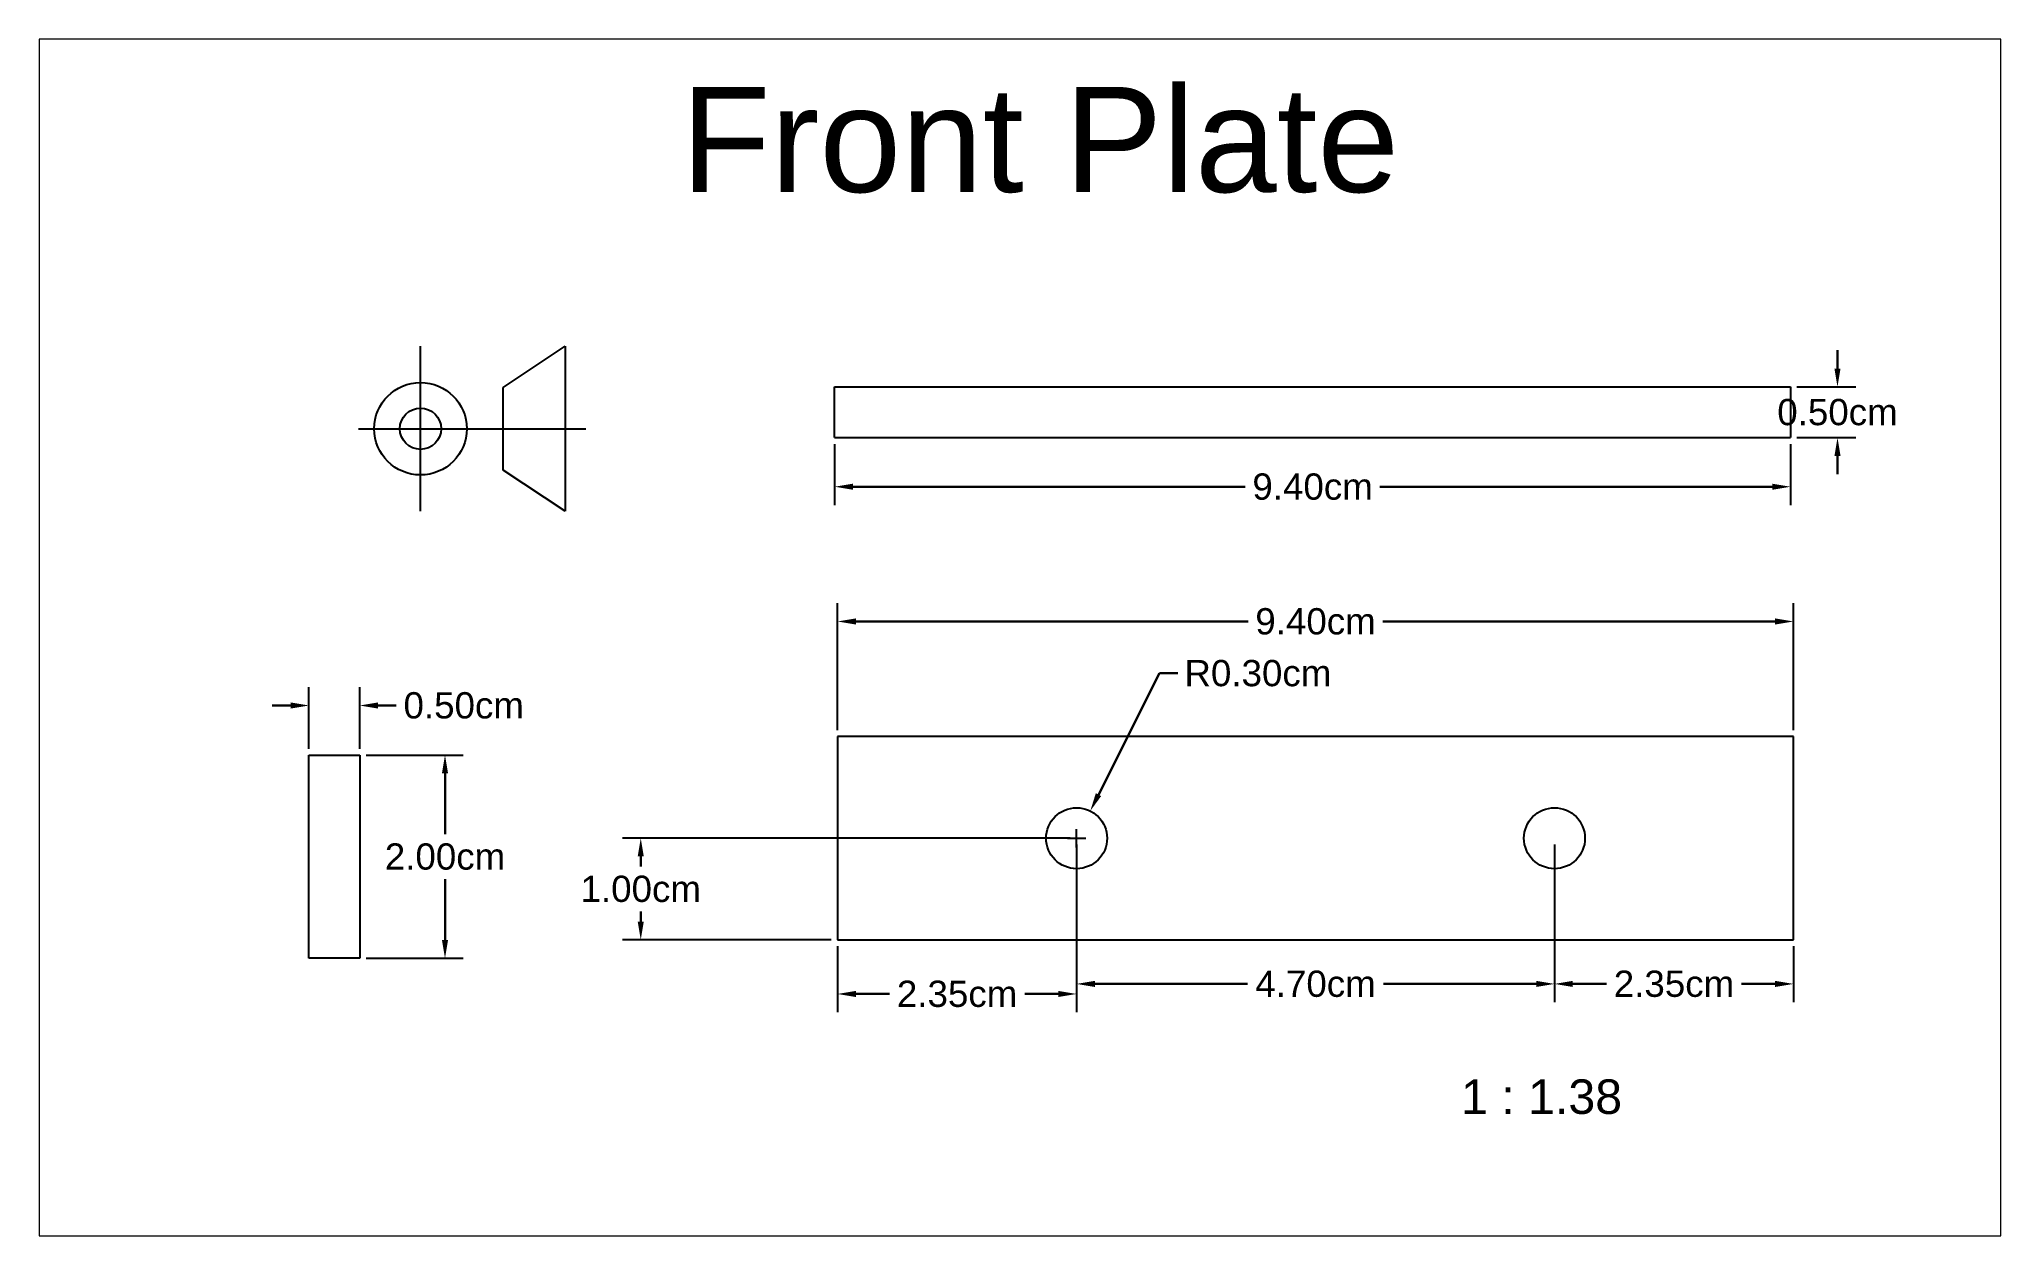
# Paper-space layout 'Front Plate' of a CAD drawing. Header units: inches. Extents: x -0.3 to 11, y 0.6 to 7.5.
# The model-space entities are those that its viewports show. They can reach past a viewport. Long polylines and large blocks are cut down to what shows.
import ezdxf

# ---------------------------------------------------------------- set-up
doc = ezdxf.new("R2010")
doc.units = ezdxf.units.IN
doc.header["$MEASUREMENT"] = 0
doc.linetypes.add('HIDDEN', pattern=[0.375, 0.25, -0.125])
doc.layers.add('dim', color=250, linetype='Continuous')
doc.styles.get("Standard").update_dxf_attribs({"font": 'arial.ttf'})
doc.dimstyles.get("Standard").update_dxf_attribs({"dimtxt": 0.2585, "dimasz": 0.18, "dimexe": 0.18, "dimexo": 0.0625, "dimgap": 0.09, "dimtad": 0, "dimtih": 1, "dimtoh": 1, "dimzin": 0, "dimdsep": 46, "dimtxsty": 'Standard', "dimcen": 0.09, "dimazin": 0, "dimtfac": 1, "dimtofl": 0, "dimtmove": 0, "dimatfit": 3, "dimfxl": 1, "dimtolj": 1, "dimtzin": 0, "dimlwd": 30, "dimarcsym": 0})

# ---------------------------------------------------------------- blocks, each defined once
blk = doc.blocks.new('*D39')
at = {"layer": 'Defpoints', "color": 0, "lineweight": -3, "transparency": 16777216}
for p in [(63.911, 33.32), (63.776, 33.052)]:
    blk.add_point(p, dxfattribs=at)
at = {"layer": 'dim', "color": 0, "lineweight": 30, "transparency": 16777216}
for p, q in [((64.593, 34.675), (63.991, 33.48)), ((64.773, 34.675), (64.593, 34.675))]:
    blk.add_line(p, q, dxfattribs=at)
at = {"layer": 'dim', "color": 0, "lineweight": -2, "transparency": 16777216}
for p, q in [((63.686, 33.052), (63.866, 33.052)), ((63.776, 32.962), (63.776, 33.142))]:
    blk.add_line(p, q, dxfattribs=at)
at = {"layer": 'dim', "color": 0, "lineweight": -3, "transparency": 16777216}
blk.add_solid([(63.965, 33.494), (64.018, 33.467), (63.911, 33.32)], dxfattribs=at)
at = {"layer": 'dim', "color": 0, "transparency": 16777216, "insert": (65.559, 34.675), "char_height": 0.2585, "attachment_point": 5}
blk.add_mtext('\\A1;R0.30cm', dxfattribs=at)
blk = doc.blocks.new('*D40')
at = {"layer": 'Defpoints', "color": 0, "lineweight": -3, "transparency": 16777216}
for p in [(70.826, 35.185), (61.426, 34.052), (70.826, 34.052)]:
    blk.add_point(p, dxfattribs=at)
at = {"layer": 'dim', "color": 0, "lineweight": -2, "transparency": 16777216}
for p, q in [((61.426, 34.114), (61.426, 35.365)), ((70.826, 34.114), (70.826, 35.365))]:
    blk.add_line(p, q, dxfattribs=at)
at = {"layer": 'dim', "color": 0, "lineweight": 30, "transparency": 16777216}
for p, q in [((61.606, 35.185), (65.463, 35.185)), ((70.646, 35.185), (66.789, 35.185))]:
    blk.add_line(p, q, dxfattribs=at)
at = {"layer": 'dim', "color": 0, "lineweight": -3, "transparency": 16777216}
for points in [[(61.606, 35.215), (61.606, 35.155), (61.426, 35.185)], [(70.646, 35.215), (70.646, 35.155), (70.826, 35.185)]]:
    blk.add_solid(points, dxfattribs=at)
at = {"layer": 'dim', "color": 0, "transparency": 16777216, "insert": (66.126, 35.185), "char_height": 0.2585, "attachment_point": 5}
blk.add_mtext('\\A1;9.40cm', dxfattribs=at)
blk = doc.blocks.new('*D41')
at = {"layer": 'Defpoints', "color": 0, "lineweight": -3, "transparency": 16777216}
for p in [(63.776, 33.052), (61.426, 32.052), (63.776, 31.519)]:
    blk.add_point(p, dxfattribs=at)
at = {"layer": 'dim', "color": 0, "lineweight": -2, "transparency": 16777216}
for p, q in [((63.776, 32.989), (63.776, 31.339)), ((61.426, 31.989), (61.426, 31.339))]:
    blk.add_line(p, q, dxfattribs=at)
at = {"layer": 'dim', "color": 0, "lineweight": 30, "transparency": 16777216}
for p, q in [((61.606, 31.519), (61.936, 31.519)), ((63.596, 31.519), (63.266, 31.519))]:
    blk.add_line(p, q, dxfattribs=at)
at = {"layer": 'dim', "color": 0, "lineweight": -3, "transparency": 16777216}
for points in [[(61.606, 31.549), (61.606, 31.489), (61.426, 31.519)], [(63.596, 31.549), (63.596, 31.489), (63.776, 31.519)]]:
    blk.add_solid(points, dxfattribs=at)
at = {"layer": 'dim', "color": 0, "transparency": 16777216, "insert": (62.601, 31.519), "char_height": 0.2585, "attachment_point": 5}
blk.add_mtext('\\A1;2.35cm', dxfattribs=at)
blk = doc.blocks.new('*D42')
at = {"layer": 'Defpoints', "color": 0, "lineweight": -3, "transparency": 16777216}
for p in [(68.476, 33.052), (70.826, 32.052), (70.826, 31.618)]:
    blk.add_point(p, dxfattribs=at)
at = {"layer": 'dim', "color": 0, "lineweight": -2, "transparency": 16777216}
for p, q in [((68.476, 32.989), (68.476, 31.438)), ((70.826, 31.989), (70.826, 31.438))]:
    blk.add_line(p, q, dxfattribs=at)
at = {"layer": 'dim', "color": 0, "lineweight": 30, "transparency": 16777216}
for p, q in [((68.656, 31.618), (68.986, 31.618)), ((70.646, 31.618), (70.316, 31.618))]:
    blk.add_line(p, q, dxfattribs=at)
at = {"layer": 'dim', "color": 0, "lineweight": -3, "transparency": 16777216}
for points in [[(68.656, 31.648), (68.656, 31.588), (68.476, 31.618)], [(70.646, 31.648), (70.646, 31.588), (70.826, 31.618)]]:
    blk.add_solid(points, dxfattribs=at)
at = {"layer": 'dim', "color": 0, "transparency": 16777216, "insert": (69.651, 31.618), "char_height": 0.2585, "attachment_point": 5}
blk.add_mtext('\\A1;2.35cm', dxfattribs=at)
blk = doc.blocks.new('*D43')
at = {"layer": 'Defpoints', "color": 0, "lineweight": -3, "transparency": 16777216}
for p in [(63.776, 33.052), (68.476, 33.052), (68.476, 31.618)]:
    blk.add_point(p, dxfattribs=at)
at = {"layer": 'dim', "color": 0, "lineweight": -2, "transparency": 16777216}
for p, q in [((63.776, 32.989), (63.776, 31.438)), ((68.476, 32.989), (68.476, 31.438))]:
    blk.add_line(p, q, dxfattribs=at)
at = {"layer": 'dim', "color": 0, "lineweight": 30, "transparency": 16777216}
for p, q in [((63.956, 31.618), (65.458, 31.618)), ((68.296, 31.618), (66.794, 31.618))]:
    blk.add_line(p, q, dxfattribs=at)
at = {"layer": 'dim', "color": 0, "lineweight": -3, "transparency": 16777216}
for points in [[(63.956, 31.648), (63.956, 31.588), (63.776, 31.618)], [(68.296, 31.648), (68.296, 31.588), (68.476, 31.618)]]:
    blk.add_solid(points, dxfattribs=at)
at = {"layer": 'dim', "color": 0, "transparency": 16777216, "insert": (66.126, 31.618), "char_height": 0.2585, "attachment_point": 5}
blk.add_mtext('\\A1;4.70cm', dxfattribs=at)
blk = doc.blocks.new('*D44')
at = {"layer": 'Defpoints', "color": 0, "lineweight": -3, "transparency": 16777216}
for p in [(63.776, 33.052), (59.49, 32.052), (61.426, 32.052)]:
    blk.add_point(p, dxfattribs=at)
at = {"layer": 'dim', "color": 0, "lineweight": -2, "transparency": 16777216}
for p, q in [((63.713, 33.052), (59.31, 33.052)), ((61.363, 32.052), (59.31, 32.052))]:
    blk.add_line(p, q, dxfattribs=at)
at = {"layer": 'dim', "color": 0, "lineweight": 30, "transparency": 16777216}
for p, q in [((59.49, 32.872), (59.49, 32.774)), ((59.49, 32.232), (59.49, 32.33))]:
    blk.add_line(p, q, dxfattribs=at)
at = {"layer": 'dim', "color": 0, "lineweight": -3, "transparency": 16777216}
for points in [[(59.46, 32.872), (59.52, 32.872), (59.49, 33.052)], [(59.46, 32.232), (59.52, 32.232), (59.49, 32.052)]]:
    blk.add_solid(points, dxfattribs=at)
at = {"layer": 'dim', "color": 0, "transparency": 16777216, "insert": (59.49, 32.552), "char_height": 0.2585, "attachment_point": 5}
blk.add_mtext('\\A1;1.00cm', dxfattribs=at)
blk = doc.blocks.new('*D45')
at = {"layer": 'Defpoints', "color": 0, "lineweight": -3, "transparency": 16777216}
for p in [(56.726, 34.358), (56.226, 33.87), (56.726, 33.87)]:
    blk.add_point(p, dxfattribs=at)
at = {"layer": 'dim', "color": 0, "lineweight": -2, "transparency": 16777216}
for p, q in [((56.226, 33.933), (56.226, 34.538)), ((56.726, 33.933), (56.726, 34.538))]:
    blk.add_line(p, q, dxfattribs=at)
at = {"layer": 'dim', "color": 0, "lineweight": 30, "transparency": 16777216}
for p, q in [((56.046, 34.358), (55.866, 34.358)), ((56.906, 34.358), (57.086, 34.358))]:
    blk.add_line(p, q, dxfattribs=at)
at = {"layer": 'dim', "color": 0, "lineweight": -3, "transparency": 16777216}
for points in [[(56.046, 34.388), (56.046, 34.328), (56.226, 34.358)], [(56.906, 34.388), (56.906, 34.328), (56.726, 34.358)]]:
    blk.add_solid(points, dxfattribs=at)
at = {"layer": 'dim', "color": 0, "transparency": 16777216, "insert": (57.749, 34.358), "char_height": 0.2585, "attachment_point": 5}
blk.add_mtext('\\A1;0.50cm', dxfattribs=at)
blk = doc.blocks.new('*D46')
at = {"layer": 'Defpoints', "color": 0, "lineweight": -3, "transparency": 16777216}
for p in [(56.726, 33.87), (57.565, 33.87), (56.726, 31.87)]:
    blk.add_point(p, dxfattribs=at)
at = {"layer": 'dim', "color": 0, "lineweight": -2, "transparency": 16777216}
for p, q in [((56.788, 33.87), (57.745, 33.87)), ((56.788, 31.87), (57.745, 31.87))]:
    blk.add_line(p, q, dxfattribs=at)
at = {"layer": 'dim', "color": 0, "lineweight": 30, "transparency": 16777216}
for p, q in [((57.565, 33.69), (57.565, 33.092)), ((57.565, 32.05), (57.565, 32.648))]:
    blk.add_line(p, q, dxfattribs=at)
at = {"layer": 'dim', "color": 0, "lineweight": -3, "transparency": 16777216}
for points in [[(57.535, 33.69), (57.595, 33.69), (57.565, 33.87)], [(57.535, 32.05), (57.595, 32.05), (57.565, 31.87)]]:
    blk.add_solid(points, dxfattribs=at)
at = {"layer": 'dim', "color": 0, "transparency": 16777216, "insert": (57.565, 32.87), "char_height": 0.2585, "attachment_point": 5}
blk.add_mtext('\\A1;2.00cm', dxfattribs=at)
blk = doc.blocks.new('*D47')
at = {"layer": 'Defpoints', "color": 0, "lineweight": -3, "transparency": 16777216}
for p in [(61.397, 36.994), (70.797, 36.994), (70.797, 36.511)]:
    blk.add_point(p, dxfattribs=at)
at = {"layer": 'dim', "color": 0, "lineweight": -2, "transparency": 16777216}
for p, q in [((61.397, 36.931), (61.397, 36.331)), ((70.797, 36.931), (70.797, 36.331))]:
    blk.add_line(p, q, dxfattribs=at)
at = {"layer": 'dim', "color": 0, "lineweight": 30, "transparency": 16777216}
for p, q in [((61.577, 36.511), (65.434, 36.511)), ((70.617, 36.511), (66.76, 36.511))]:
    blk.add_line(p, q, dxfattribs=at)
at = {"layer": 'dim', "color": 0, "lineweight": -3, "transparency": 16777216}
for points in [[(61.577, 36.541), (61.577, 36.481), (61.397, 36.511)], [(70.617, 36.541), (70.617, 36.481), (70.797, 36.511)]]:
    blk.add_solid(points, dxfattribs=at)
at = {"layer": 'dim', "color": 0, "transparency": 16777216, "insert": (66.097, 36.511), "char_height": 0.2585, "attachment_point": 5}
blk.add_mtext('\\A1;9.40cm', dxfattribs=at)
blk = doc.blocks.new('*D48')
at = {"layer": 'Defpoints', "color": 0, "lineweight": -3, "transparency": 16777216}
for p in [(70.797, 37.494), (70.797, 36.994), (71.259, 36.994)]:
    blk.add_point(p, dxfattribs=at)
at = {"layer": 'dim', "color": 0, "lineweight": 30, "transparency": 16777216}
for p, q in [((71.259, 37.674), (71.259, 37.854)), ((71.259, 36.814), (71.259, 36.634))]:
    blk.add_line(p, q, dxfattribs=at)
at = {"layer": 'dim', "color": 0, "lineweight": -2, "transparency": 16777216}
for p, q in [((70.86, 37.494), (71.439, 37.494)), ((70.86, 36.994), (71.439, 36.994))]:
    blk.add_line(p, q, dxfattribs=at)
at = {"layer": 'dim', "color": 0, "lineweight": -3, "transparency": 16777216}
for points in [[(71.229, 37.674), (71.289, 37.674), (71.259, 37.494)], [(71.229, 36.814), (71.289, 36.814), (71.259, 36.994)]]:
    blk.add_solid(points, dxfattribs=at)
at = {"layer": 'dim', "color": 0, "transparency": 16777216, "insert": (71.259, 37.244), "char_height": 0.2585, "attachment_point": 5}
blk.add_mtext('\\A1;0.50cm', dxfattribs=at)

msp = doc.modelspace()

# ---------------------------------------------------------------- linework, layer by layer
for p, q in [((57.324, 36.269), (57.324, 37.895)), ((58.137, 37.488), (58.747, 37.895)), ((58.747, 37.895), (58.747, 36.269)), ((58.137, 36.675), (58.137, 37.488)), ((61.397, 36.994), (61.397, 37.494)), ((61.397, 37.494), (70.797, 37.494)), ((70.797, 37.494), (70.797, 36.994)), ((56.714, 37.082), (58.341, 37.082)), ((58.341, 37.082), (58.95, 37.082)), ((61.397, 36.994), (70.797, 36.994)), ((58.747, 36.269), (58.137, 36.675)), ((70.826, 34.052), (61.426, 34.052)), ((61.426, 34.052), (61.426, 32.052)), ((70.826, 32.052), (70.826, 34.052)), ((56.226, 33.87), (56.726, 33.87)), ((56.226, 31.87), (56.226, 33.87)), ((56.726, 33.87), (56.726, 31.87)), ((61.426, 32.052), (70.826, 32.052)), ((56.726, 31.87), (56.226, 31.87))]:
    msp.add_line(p, q)
for centre, radius in [((57.324, 37.082), 0.455), ((57.324, 37.082), 0.203), ((63.776, 33.052), 0.3), ((68.476, 33.052), 0.3)]:
    msp.add_circle(centre, radius)

# ---------------------------------------------------------------- texts
at = {"layer": 'dim', "linetype": 'HIDDEN', "lineweight": -3, "insert": (60.768, 41.61), "char_height": 0.62104, "attachment_point": 1}
msp.add_mtext_dynamic_manual_height_columns('Front Plate', width=16.47159, gutter_width=3.105, heights=[0], dxfattribs=at)

# ---------------------------------------------------------------- dimensions: what is measured, and where the dimension line sits
at = {"layer": 'dim'}
for base, p1, p2, picture, middle in [((71.259, 36.994), (70.797, 37.494), (70.797, 36.994), '*D48', (71.259, 37.244)), ((57.565, 33.87), (56.726, 31.87), (56.726, 33.87), '*D46', (57.565, 32.87)), ((59.49, 32.052), (63.776, 33.052), (61.426, 32.052), '*D44', (59.49, 32.552))]:
    dim = msp.add_linear_dim(base=base, p1=p1, p2=p2, angle=90, dimstyle='Standard', override={"dimpost": 'cm'}, dxfattribs=at)
    dim.commit()
    dim.dimension.update_dxf_attribs({"geometry": picture, "text_midpoint": middle})
for base, p1, p2, picture, middle in [((70.797, 36.511), (61.397, 36.994), (70.797, 36.994), '*D47', (66.097, 36.511)), ((70.826, 35.185), (61.426, 34.052), (70.826, 34.052), '*D40', (66.126, 35.185)), ((56.726, 34.358), (56.226, 33.87), (56.726, 33.87), '*D45', (57.749, 34.358)), ((63.776, 31.519), (61.426, 32.052), (63.776, 33.052), '*D41', (62.601, 31.519)), ((68.476, 31.618), (63.776, 33.052), (68.476, 33.052), '*D43', (66.126, 31.618)), ((70.826, 31.618), (68.476, 33.052), (70.826, 32.052), '*D42', (69.651, 31.618))]:
    dim = msp.add_linear_dim(base=base, p1=p1, p2=p2, dimstyle='Standard', override={"dimpost": 'cm'}, dxfattribs=at)
    dim.commit()
    dim.dimension.update_dxf_attribs({"geometry": picture, "text_midpoint": middle})
dim = msp.add_radius_dim(center=(63.776, 33.052), mpoint=(63.911, 33.32), dimstyle='Standard', override={"dimpost": 'cm'}, dxfattribs=at)
dim.commit()
dim.dimension.update_dxf_attribs({"geometry": '*D39', "text_midpoint": (65.559, 34.675), "dimtype": 164})

psp = doc.layouts.new('Front Plate')

# ---------------------------------------------------------------- texts
at = {"layer": 'dim', "linetype": 'HIDDEN', "lineweight": -3, "attachment_point": 1}
for s, width, gutter_width, insert, char_height in [('Front Plate', 11.32164, 3.041, (3.403, 7.26), 0.60814), ('1 : 1.38', 2.79545, 1, (7.916, 1.515), 0.2)]:
    psp.add_mtext_dynamic_manual_height_columns(s, width=width, gutter_width=gutter_width, heights=[0], dxfattribs=dict(at, insert=insert, char_height=char_height))

# ---------------------------------------------------------------- viewports
at = {"layer": 'dim', "linetype": 'HIDDEN', "lineweight": -3}
psp.add_viewport(center=(5.365, 4.073), size=(11.347, 6.92732), view_center_point=(63.22, 35.027), view_height=11.77645, dxfattribs=at)

doc.saveas('drawing.dxf')
